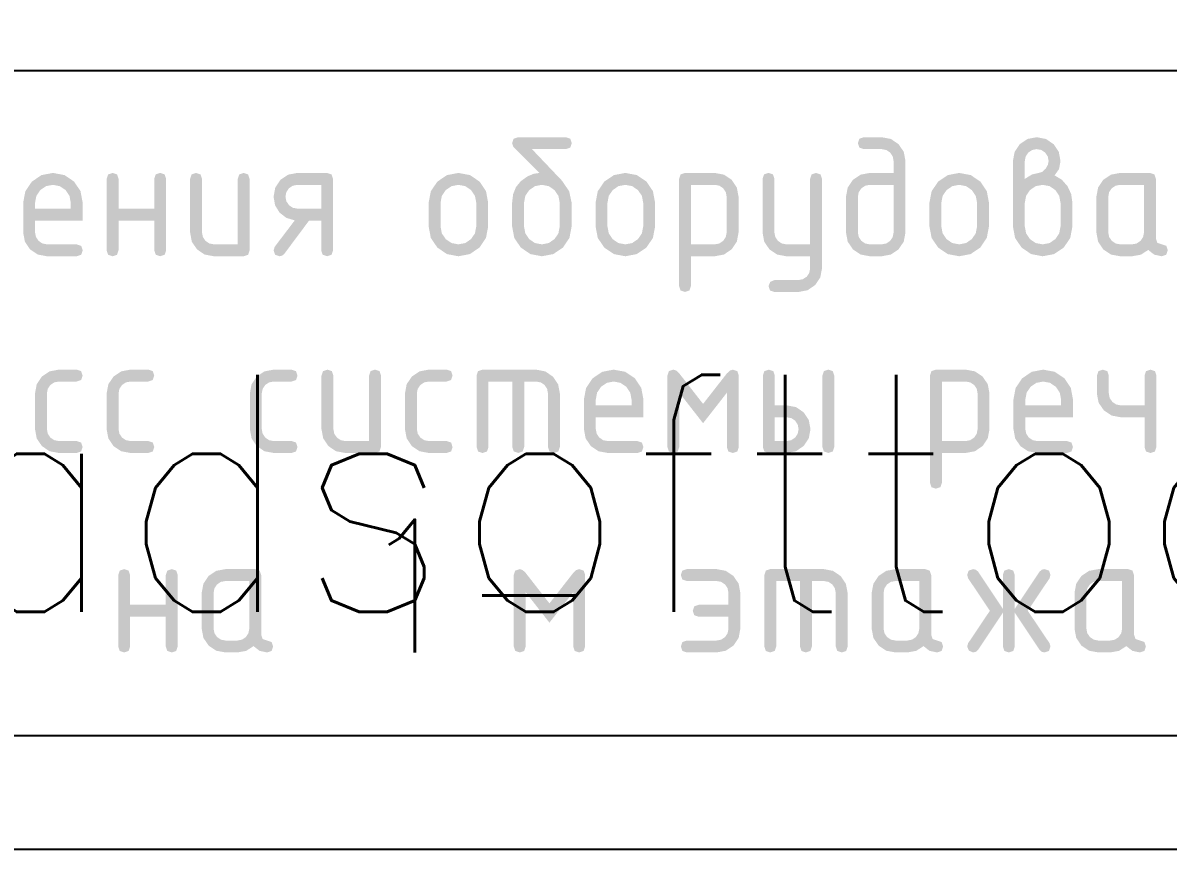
# Model space of a CAD drawing. Header units: millimetres. Extents: x 0 to 420, y 0 to 297.
# Drawn here: x 358.61 to 376.11, y 0 to 12.62 of the extents above; entities that cross this region are included whole.
import ezdxf

# ---------------------------------------------------------------- set-up
doc = ezdxf.new("R2010")
doc.units = ezdxf.units.MM
doc.layers.get('0').update_dxf_attribs({"linetype": 'CONTINUOUS'})
doc.styles.get("Standard").update_dxf_attribs({"font": 'STANDARD'})

# ---------------------------------------------------------------- blocks, each defined once
blk = doc.blocks.new('ABViewer')
at = {"color": 0, "true_color": 0x000001, "insert": (0, 0), "char_height": 0.05, "attachment_point": 1}
blk.add_mtext('ABViewer 16 trial version - www.cadsofttools.com', dxfattribs=at)

msp = doc.modelspace()

# ---------------------------------------------------------------- hatches: boundary and pattern name
at = {"true_color": 0x000007}
h = msp.add_hatch(color=0, dxfattribs=at)
h.paths.add_polyline_path([(366.996933, 9.877422), (366.996933, 9.51362), (366.963584, 9.338816), (366.86409, 9.191711), (366.716984, 9.092009), (366.54218, 9.058868), (366.367376, 9.092009), (366.22027, 9.191711), (366.120569, 9.338816), (366.087427, 9.51362), (366.087427, 9.877422), (366.102121, 10.005485), (366.14627, 10.115203), (366.219977, 10.206627), (366.323347, 10.279809), (366.417605, 10.319015), (366.505249, 10.332175), (366.105617, 10.731806), (366.087427, 10.785825), (366.110165, 10.854796), (366.178378, 10.877878), (366.907636, 10.877878), (366.975849, 10.85514), (366.998586, 10.786928), (366.975849, 10.718715), (366.907636, 10.695977), (366.390596, 10.695977), (366.848104, 10.215317), (366.959726, 10.052158)], flags=0)
h.paths.add_polyline_path([(366.815032, 9.51362), (366.815032, 9.877422), (366.794912, 9.981947), (366.735105, 10.070348), (366.646704, 10.130155), (366.54218, 10.150274), (366.437242, 10.130155), (366.349255, 10.070348), (366.289241, 9.981947), (366.269328, 9.877422), (366.269328, 9.51362), (366.289172, 9.4082), (366.348703, 9.320144), (366.43676, 9.260612), (366.54218, 9.240769), (366.646704, 9.260681), (366.735105, 9.320695), (366.794912, 9.408683)], flags=0)
h = msp.add_hatch(color=0, dxfattribs=at)
h.paths.add_polyline_path([(372.100237, 10.514076), (372.100237, 9.42267), (372.073503, 9.281628), (371.993852, 9.16415), (371.876512, 9.08505), (371.736435, 9.058868), (371.554534, 9.058868), (371.413492, 9.085326), (371.296014, 9.164701), (371.216914, 9.28211), (371.190732, 9.42267), (371.190732, 9.968373), (371.21719, 10.109415), (371.296565, 10.226893), (371.413974, 10.305785), (371.554534, 10.332175), (371.918336, 10.332175), (371.918336, 10.514076), (371.905176, 10.584838), (371.86597, 10.643612), (371.807197, 10.682817), (371.736435, 10.695977), (371.463583, 10.695977), (371.39537, 10.718715), (371.372633, 10.786928), (371.39537, 10.85514), (371.463583, 10.877878), (371.736435, 10.877878), (371.877477, 10.851144), (371.994955, 10.771493), (372.073847, 10.654154)], flags=0)
h.paths.add_polyline_path([(371.918336, 9.42267), (371.918336, 10.150274), (371.554534, 10.150274), (371.484254, 10.137045), (371.425549, 10.097357), (371.385862, 10.038653), (371.372633, 9.968373), (371.372633, 9.42267), (371.385931, 9.353285), (371.426101, 9.294237), (371.48515, 9.254067), (371.554534, 9.240769), (371.736435, 9.240769), (371.806715, 9.253998), (371.865419, 9.293685), (371.905107, 9.35239)], flags=0)
h = msp.add_hatch(color=0, dxfattribs=at)
h.paths.add_polyline_path([(373.924285, 10.241224), (374.035148, 10.309437), (374.136503, 10.332175), (374.190935, 10.347953), (374.241234, 10.395565), (374.276236, 10.45482), (374.288087, 10.514076), (374.274927, 10.584838), (374.235721, 10.643612), (374.176948, 10.682817), (374.106186, 10.695977), (374.035906, 10.682748), (373.977202, 10.64306), (373.937514, 10.584356), (373.924285, 10.514076)], flags=0)
h.paths.add_polyline_path([(374.379037, 10.295243), (374.491554, 10.227031), (374.578026, 10.128225), (374.633354, 10.008405), (374.651889, 9.877422), (374.651889, 9.51362), (374.61854, 9.33792), (374.519046, 9.191159), (374.371941, 9.091941), (374.197136, 9.058868), (374.021437, 9.092009), (373.874675, 9.191711), (373.775457, 9.338816), (373.742384, 9.51362), (373.742384, 10.514076), (373.768842, 10.655118), (373.848217, 10.772596), (373.965626, 10.851489), (374.106186, 10.877878), (374.247228, 10.851144), (374.364706, 10.771493), (374.443599, 10.654154), (374.469988, 10.514076), (374.44725, 10.390397)], flags=0)
h.paths.add_polyline_path([(374.469988, 9.51362), (374.469988, 9.877422), (374.450144, 9.981947), (374.390613, 10.070348), (374.302556, 10.130155), (374.197136, 10.150274), (374.091716, 10.130155), (374.00366, 10.070348), (373.944129, 9.981947), (373.924285, 9.877422), (373.924285, 9.51362), (373.944129, 9.4082), (374.00366, 9.320144), (374.091716, 9.260612), (374.197136, 9.240769), (374.302556, 9.260681), (374.390613, 9.320695), (374.450144, 9.408683)], flags=0)
h = msp.add_hatch(color=0, dxfattribs=at)
h.paths.add_polyline_path([(359.068272, 10.150274), (358.963334, 10.130155), (358.875347, 10.070348), (358.815333, 9.981947), (358.79542, 9.877422), (358.79542, 9.786472), (359.341124, 9.786472), (359.341124, 9.877422), (359.321004, 9.981947), (359.261197, 10.070348), (359.172796, 10.130155)], flags=0)
h.paths.add_polyline_path([(358.79542, 9.604571), (358.79542, 9.42267), (358.808718, 9.353285), (358.848888, 9.294237), (358.907937, 9.254067), (358.977321, 9.240769), (359.432074, 9.240769), (359.500287, 9.218031), (359.523025, 9.149818), (359.500287, 9.081605), (359.432074, 9.058868), (358.977321, 9.058868), (358.836279, 9.08505), (358.718801, 9.16415), (358.639702, 9.281628), (358.613519, 9.42267), (358.613519, 9.877422), (358.646661, 10.052226), (358.746362, 10.199332), (358.893468, 10.298826), (359.068272, 10.332175), (359.244868, 10.299171), (359.391284, 10.200434), (359.490021, 10.054018), (359.523025, 9.877422), (359.523025, 9.604571)], flags=0)
for points in [[(360.071246, 9.604571), (360.071246, 9.149818), (360.048509, 9.081605), (359.980296, 9.058868), (359.912083, 9.081605), (359.889345, 9.149818), (359.889345, 10.241224), (359.912083, 10.309437), (359.980296, 10.332175), (360.048509, 10.309437), (360.071246, 10.241224), (360.071246, 9.786472), (360.61695, 9.786472), (360.61695, 10.241224), (360.639687, 10.309437), (360.7079, 10.332175), (360.776113, 10.309437), (360.798851, 10.241224), (360.798851, 9.149818), (360.776113, 9.081605), (360.7079, 9.058868), (360.639687, 9.081605), (360.61695, 9.149818), (360.61695, 9.604571)], [(362.074677, 10.241224), (362.074677, 9.149818), (362.051939, 9.081605), (361.983726, 9.058868), (361.528974, 9.058868), (361.387931, 9.08505), (361.270454, 9.16415), (361.191354, 9.281628), (361.165172, 9.42267), (361.165172, 10.241224), (361.187909, 10.309437), (361.256122, 10.332175), (361.324335, 10.309437), (361.347073, 10.241224), (361.347073, 9.42267), (361.360371, 9.353285), (361.40054, 9.294237), (361.459589, 9.254067), (361.528974, 9.240769), (361.892776, 9.240769), (361.892776, 10.241224), (361.915513, 10.309437), (361.983726, 10.332175), (362.051939, 10.309437)], [(370.64251, 8.874211), (370.64251, 9.058868), (370.278708, 9.058868), (370.137665, 9.085326), (370.020188, 9.164701), (369.941088, 9.28211), (369.914906, 9.42267), (369.914906, 10.241224), (369.937643, 10.309437), (370.005856, 10.332175), (370.074069, 10.309437), (370.096807, 10.241224), (370.096807, 9.42267), (370.110105, 9.353285), (370.150274, 9.294237), (370.209323, 9.254067), (370.278708, 9.240769), (370.64251, 9.240769), (370.64251, 10.241224), (370.665247, 10.309437), (370.73346, 10.332175), (370.801673, 10.309437), (370.824411, 10.241224), (370.824411, 8.876967), (370.798366, 8.736889), (370.720231, 8.619549), (370.604407, 8.539898), (370.465018, 8.513165), (370.096807, 8.513165), (370.028594, 8.535902), (370.005856, 8.604115), (370.033417, 8.667505), (370.096807, 8.695066), (370.460609, 8.695066), (370.531371, 8.707881), (370.590144, 8.746329), (370.629349, 8.803862)], [(358.976321, 6.962579), (358.976321, 6.416876), (358.989619, 6.347492), (359.029789, 6.288443), (359.088838, 6.248273), (359.158222, 6.234975), (359.431074, 6.234975), (359.499287, 6.212237), (359.522024, 6.144024), (359.499287, 6.075812), (359.431074, 6.053074), (359.158222, 6.053074), (359.01718, 6.079257), (358.899702, 6.158356), (358.820603, 6.275834), (358.79442, 6.416876), (358.79442, 6.962579), (358.820603, 7.103621), (358.899702, 7.221099), (359.01718, 7.299992), (359.158222, 7.326381), (359.431074, 7.326381), (359.499287, 7.303644), (359.522024, 7.235431), (359.499287, 7.167218), (359.431074, 7.14448), (359.158222, 7.14448), (359.087942, 7.131251), (359.029238, 7.091564), (358.98955, 7.032859)], [(360.071099, 6.962579), (360.071099, 6.416876), (360.084397, 6.347492), (360.124567, 6.288443), (360.183616, 6.248273), (360.253, 6.234975), (360.525851, 6.234975), (360.594064, 6.212237), (360.616802, 6.144024), (360.594064, 6.075812), (360.525851, 6.053074), (360.253, 6.053074), (360.111958, 6.079257), (359.99448, 6.158356), (359.915381, 6.275834), (359.889198, 6.416876), (359.889198, 6.962579), (359.915381, 7.103621), (359.99448, 7.221099), (360.111958, 7.299992), (360.253, 7.326381), (360.525851, 7.326381), (360.594064, 7.303644), (360.616802, 7.235431), (360.594064, 7.167218), (360.525851, 7.14448), (360.253, 7.14448), (360.18272, 7.131251), (360.124015, 7.091564), (360.084328, 7.032859)], [(362.260654, 6.962579), (362.260654, 6.416876), (362.273952, 6.347492), (362.314122, 6.288443), (362.373171, 6.248273), (362.442555, 6.234975), (362.715407, 6.234975), (362.783619, 6.212237), (362.806357, 6.144024), (362.783619, 6.075812), (362.715407, 6.053074), (362.442555, 6.053074), (362.301513, 6.079257), (362.184035, 6.158356), (362.104936, 6.275834), (362.078753, 6.416876), (362.078753, 6.962579), (362.104936, 7.103621), (362.184035, 7.221099), (362.301513, 7.299992), (362.442555, 7.326381), (362.715407, 7.326381), (362.783619, 7.303644), (362.806357, 7.235431), (362.783619, 7.167218), (362.715407, 7.14448), (362.442555, 7.14448), (362.372275, 7.131251), (362.313571, 7.091564), (362.273883, 7.032859)], [(364.083036, 7.235431), (364.083036, 6.144024), (364.060298, 6.075812), (363.992085, 6.053074), (363.537333, 6.053074), (363.39629, 6.079257), (363.278813, 6.158356), (363.199713, 6.275834), (363.173531, 6.416876), (363.173531, 7.235431), (363.196268, 7.303644), (363.264481, 7.326381), (363.332694, 7.303644), (363.355432, 7.235431), (363.355432, 6.416876), (363.36873, 6.347492), (363.408899, 6.288443), (363.467948, 6.248273), (363.537333, 6.234975), (363.901135, 6.234975), (363.901135, 7.235431), (363.923872, 7.303644), (363.992085, 7.326381), (364.060298, 7.303644)], [(364.631258, 6.962579), (364.631258, 6.416876), (364.644556, 6.347492), (364.684726, 6.288443), (364.743774, 6.248273), (364.813159, 6.234975), (365.08601, 6.234975), (365.154223, 6.212237), (365.176961, 6.144024), (365.154223, 6.075812), (365.08601, 6.053074), (364.813159, 6.053074), (364.672116, 6.079257), (364.554639, 6.158356), (364.475539, 6.275834), (364.449357, 6.416876), (364.449357, 6.962579), (364.475539, 7.103621), (364.554639, 7.221099), (364.672116, 7.299992), (364.813159, 7.326381), (365.08601, 7.326381), (365.154223, 7.303644), (365.176961, 7.235431), (365.154223, 7.167218), (365.08601, 7.14448), (364.813159, 7.14448), (364.742879, 7.131251), (364.684174, 7.091564), (364.644487, 7.032859)], [(365.635085, 7.326381), (366.453639, 7.326381), (366.593717, 7.299647), (366.711057, 7.219997), (366.790708, 7.102657), (366.817442, 6.962579), (366.817442, 6.144024), (366.794704, 6.075812), (366.726491, 6.053074), (366.658278, 6.075812), (366.63554, 6.144024), (366.63554, 6.962579), (366.62238, 7.033341), (366.583175, 7.092115), (366.524402, 7.13132), (366.453639, 7.14448), (366.271738, 7.14448), (366.271738, 6.144024), (366.249001, 6.075812), (366.180788, 6.053074), (366.112575, 6.075812), (366.089837, 6.144024), (366.089837, 7.14448), (365.726035, 7.14448), (365.726035, 6.144024), (365.703298, 6.075812), (365.635085, 6.053074), (365.566872, 6.075812), (365.544134, 6.144024), (365.544134, 7.235431), (365.566872, 7.303644)], [(369.006415, 6.507827), (368.642613, 6.973603), (368.642613, 6.144024), (368.619876, 6.075812), (368.551663, 6.053074), (368.48345, 6.075812), (368.460712, 6.144024), (368.460712, 7.235431), (368.48345, 7.303644), (368.551663, 7.326381), (368.597138, 7.311912), (368.642613, 7.268504), (369.006415, 6.802727), (369.370217, 7.268504), (369.415693, 7.311912), (369.461168, 7.326381), (369.529381, 7.303644), (369.552118, 7.235431), (369.552118, 6.144024), (369.529381, 6.075812), (369.461168, 6.053074), (369.392955, 6.075812), (369.370217, 6.144024), (369.370217, 6.973603)], [(375.936054, 7.235431), (375.936054, 6.144024), (375.913316, 6.075812), (375.845104, 6.053074), (375.776891, 6.075812), (375.754153, 6.144024), (375.754153, 6.598777), (375.390351, 6.598777), (375.250962, 6.624891), (375.133485, 6.703508), (375.053145, 6.818781), (375.026549, 6.955965), (375.026549, 7.235431), (375.049287, 7.303644), (375.117499, 7.326381), (375.185712, 7.303644), (375.20845, 7.235431), (375.20845, 6.962579), (375.221748, 6.893195), (375.261918, 6.834146), (375.320967, 6.793976), (375.390351, 6.780678), (375.754153, 6.780678), (375.754153, 7.235431), (375.776891, 7.303644), (375.845104, 7.326381), (375.913316, 7.303644)], [(360.248231, 3.55065), (360.248231, 3.095898), (360.225494, 3.027685), (360.157281, 3.004947), (360.089068, 3.027685), (360.06633, 3.095898), (360.06633, 4.187304), (360.089068, 4.255517), (360.157281, 4.278254), (360.225494, 4.255517), (360.248231, 4.187304), (360.248231, 3.732551), (360.793934, 3.732551), (360.793934, 4.187304), (360.816672, 4.255517), (360.884885, 4.278254), (360.953098, 4.255517), (360.975835, 4.187304), (360.975835, 3.095898), (360.953098, 3.027685), (360.884885, 3.004947), (360.816672, 3.027685), (360.793934, 3.095898), (360.793934, 3.55065)], [(366.65802, 3.4597), (366.294218, 3.925477), (366.294218, 3.095898), (366.271481, 3.027685), (366.203268, 3.004947), (366.135055, 3.027685), (366.112317, 3.095898), (366.112317, 4.187304), (366.135055, 4.255517), (366.203268, 4.278254), (366.248743, 4.263785), (366.294218, 4.220377), (366.65802, 3.7546), (367.021823, 4.220377), (367.067298, 4.263785), (367.112773, 4.278254), (367.180986, 4.255517), (367.203724, 4.187304), (367.203724, 3.095898), (367.180986, 3.027685), (367.112773, 3.004947), (367.04456, 3.027685), (367.021823, 3.095898), (367.021823, 3.925477)], [(369.394402, 3.55065), (368.93965, 3.55065), (368.871437, 3.573388), (368.848699, 3.641601), (368.871437, 3.709814), (368.93965, 3.732551), (369.394402, 3.732551), (369.394402, 3.914452), (369.381242, 3.985214), (369.342037, 4.043988), (369.283264, 4.083193), (369.212501, 4.096353), (368.757749, 4.096353), (368.689536, 4.119091), (368.666798, 4.187304), (368.689536, 4.255517), (368.757749, 4.278254), (369.212501, 4.278254), (369.353544, 4.251865), (369.471021, 4.172972), (369.549914, 4.055494), (369.576304, 3.914452), (369.576304, 3.368749), (369.549914, 3.227707), (369.471021, 3.110229), (369.353544, 3.03113), (369.212501, 3.004947), (368.757749, 3.004947), (368.689536, 3.027685), (368.666798, 3.095898), (368.689536, 3.16411), (368.757749, 3.186848), (369.212501, 3.186848), (369.282781, 3.200077), (369.341486, 3.239765), (369.381173, 3.298469), (369.394402, 3.368749)], [(370.033575, 4.278254), (370.85213, 4.278254), (370.992207, 4.25152), (371.109547, 4.17187), (371.189198, 4.05453), (371.215932, 3.914452), (371.215932, 3.095898), (371.193194, 3.027685), (371.124981, 3.004947), (371.056768, 3.027685), (371.034031, 3.095898), (371.034031, 3.914452), (371.02087, 3.985214), (370.981665, 4.043988), (370.922892, 4.083193), (370.85213, 4.096353), (370.670229, 4.096353), (370.670229, 3.095898), (370.647491, 3.027685), (370.579278, 3.004947), (370.511065, 3.027685), (370.488328, 3.095898), (370.488328, 4.096353), (370.124525, 4.096353), (370.124525, 3.095898), (370.101788, 3.027685), (370.033575, 3.004947), (369.965362, 3.027685), (369.942624, 3.095898), (369.942624, 4.187304), (369.965362, 4.255517)], [(373.588783, 3.612937), (373.210098, 3.045186), (373.177852, 3.014938), (373.13403, 3.004947), (373.070089, 3.031957), (373.04308, 3.095898), (373.058514, 3.147161), (373.390345, 3.641601), (373.058514, 4.136592), (373.04308, 4.187304), (373.065817, 4.255517), (373.13403, 4.278254), (373.177852, 4.268332), (373.210098, 4.238567), (373.588783, 3.670815), (373.588783, 4.187304), (373.611521, 4.255517), (373.679733, 4.278254), (373.747946, 4.255517), (373.770684, 4.187304), (373.770684, 3.670815), (374.14992, 4.238567), (374.181684, 4.268332), (374.225437, 4.278254), (374.293649, 4.255517), (374.316387, 4.187304), (374.301504, 4.136592), (373.969121, 3.641601), (374.301504, 3.147161), (374.316387, 3.095898), (374.293649, 3.027685), (374.225437, 3.004947), (374.181684, 3.014938), (374.14992, 3.045186), (373.770684, 3.612937), (373.770684, 3.095898), (373.747946, 3.027685), (373.679733, 3.004947), (373.611521, 3.027685), (373.588783, 3.095898)]]:
    msp.add_hatch(color=0, dxfattribs=at).paths.add_polyline_path(points, flags=0)
h = msp.add_hatch(color=0, dxfattribs=at)
h.paths.add_polyline_path([(362.765112, 9.607327), (362.63661, 9.645085), (362.532499, 9.725838), (362.463804, 9.83739), (362.440998, 9.968373), (362.46718, 10.109415), (362.54628, 10.226893), (362.663757, 10.305785), (362.8048, 10.332175), (363.259552, 10.332175), (363.327765, 10.309437), (363.350503, 10.241224), (363.350503, 9.149818), (363.327765, 9.081605), (363.259552, 9.058868), (363.191339, 9.081605), (363.168602, 9.149818), (363.168602, 9.604571), (362.983945, 9.604571), (362.60526, 9.09635), (362.572945, 9.0681), (362.531948, 9.058868), (362.463735, 9.081605), (362.440998, 9.149818), (362.459188, 9.20494)], flags=0)
h.paths.add_polyline_path([(362.622899, 9.968373), (362.636197, 9.898989), (362.676367, 9.83994), (362.735415, 9.79977), (362.8048, 9.786472), (363.168602, 9.786472), (363.168602, 10.150274), (362.8048, 10.150274), (362.73452, 10.137045), (362.675815, 10.097357), (362.636128, 10.038653)], flags=0)
h = msp.add_hatch(color=0, dxfattribs=at)
h.paths.add_polyline_path([(364.811601, 9.51362), (364.811601, 9.877422), (364.844743, 10.052226), (364.944444, 10.199332), (365.09155, 10.298826), (365.266354, 10.332175), (365.442949, 10.299171), (365.589366, 10.200434), (365.688102, 10.054018), (365.721106, 9.877422), (365.721106, 9.51362), (365.687758, 9.338816), (365.588264, 9.191711), (365.441158, 9.092009), (365.266354, 9.058868), (365.09155, 9.092009), (364.944444, 9.191711), (364.844743, 9.338816)], flags=0)
h.paths.add_polyline_path([(365.539205, 9.51362), (365.539205, 9.877422), (365.519086, 9.981947), (365.459279, 10.070348), (365.370878, 10.130155), (365.266354, 10.150274), (365.161416, 10.130155), (365.073429, 10.070348), (365.013415, 9.981947), (364.993502, 9.877422), (364.993502, 9.51362), (365.013346, 9.4082), (365.072877, 9.320144), (365.160934, 9.260612), (365.266354, 9.240769), (365.370878, 9.260681), (365.459279, 9.320695), (365.519086, 9.408683)], flags=0)
h = msp.add_hatch(color=0, dxfattribs=at)
h.paths.add_polyline_path([(367.363253, 9.51362), (367.363253, 9.877422), (367.396395, 10.052226), (367.496096, 10.199332), (367.643202, 10.298826), (367.818006, 10.332175), (367.994602, 10.299171), (368.141018, 10.200434), (368.239755, 10.054018), (368.272759, 9.877422), (368.272759, 9.51362), (368.23941, 9.338816), (368.139916, 9.191711), (367.99281, 9.092009), (367.818006, 9.058868), (367.643202, 9.092009), (367.496096, 9.191711), (367.396395, 9.338816)], flags=0)
h.paths.add_polyline_path([(368.090858, 9.51362), (368.090858, 9.877422), (368.070738, 9.981947), (368.010931, 10.070348), (367.92253, 10.130155), (367.818006, 10.150274), (367.713068, 10.130155), (367.625081, 10.070348), (367.565067, 9.981947), (367.545154, 9.877422), (367.545154, 9.51362), (367.564998, 9.4082), (367.624529, 9.320144), (367.712586, 9.260612), (367.818006, 9.240769), (367.92253, 9.260681), (368.010931, 9.320695), (368.070738, 9.408683)], flags=0)
h = msp.add_hatch(color=0, dxfattribs=at)
h.paths.add_polyline_path([(368.639079, 10.241224), (368.661817, 10.309437), (368.73003, 10.332175), (369.184783, 10.332175), (369.325825, 10.305785), (369.443303, 10.226893), (369.522195, 10.109415), (369.548585, 9.968373), (369.548585, 9.42267), (369.522195, 9.28211), (369.443303, 9.164701), (369.325825, 9.085326), (369.184783, 9.058868), (368.820981, 9.058868), (368.820981, 8.604115), (368.798243, 8.535902), (368.73003, 8.513165), (368.661817, 8.535902), (368.639079, 8.604115)], flags=0)
h.paths.add_polyline_path([(368.820981, 10.150274), (368.820981, 9.240769), (369.184783, 9.240769), (369.255063, 9.253998), (369.313767, 9.293685), (369.353454, 9.35239), (369.366684, 9.42267), (369.366684, 9.968373), (369.353523, 10.039135), (369.314318, 10.097908), (369.255545, 10.137114), (369.184783, 10.150274)], flags=0)
h = msp.add_hatch(color=0, dxfattribs=at)
h.paths.add_polyline_path([(372.466558, 9.51362), (372.466558, 9.877422), (372.4997, 10.052226), (372.599401, 10.199332), (372.746506, 10.298826), (372.92131, 10.332175), (373.097906, 10.299171), (373.244322, 10.200434), (373.343059, 10.054018), (373.376063, 9.877422), (373.376063, 9.51362), (373.342714, 9.338816), (373.24322, 9.191711), (373.096114, 9.092009), (372.92131, 9.058868), (372.746506, 9.092009), (372.599401, 9.191711), (372.4997, 9.338816)], flags=0)
h.paths.add_polyline_path([(373.194162, 9.51362), (373.194162, 9.877422), (373.174043, 9.981947), (373.114236, 10.070348), (373.025835, 10.130155), (372.92131, 10.150274), (372.816373, 10.130155), (372.728385, 10.070348), (372.668371, 9.981947), (372.648459, 9.877422), (372.648459, 9.51362), (372.668303, 9.4082), (372.727834, 9.320144), (372.81589, 9.260612), (372.92131, 9.240769), (373.025835, 9.260681), (373.114236, 9.320695), (373.174043, 9.408683)], flags=0)
h = msp.add_hatch(color=0, dxfattribs=at)
h.paths.add_polyline_path([(375.745814, 10.150274), (375.382012, 10.150274), (375.311732, 10.137045), (375.253028, 10.097357), (375.21334, 10.038653), (375.200111, 9.968373), (375.200111, 9.42267), (375.213409, 9.353285), (375.253579, 9.294237), (375.312628, 9.254067), (375.382012, 9.240769), (375.563913, 9.240769), (375.634193, 9.253998), (375.692897, 9.293685), (375.732585, 9.35239), (375.745814, 9.42267)], flags=0)
h.paths.add_polyline_path([(376.109616, 9.149818), (376.086879, 9.081605), (376.018666, 9.058868), (375.903186, 9.082914), (375.810857, 9.15533), (375.698547, 9.082914), (375.563913, 9.058868), (375.382012, 9.058868), (375.24097, 9.08505), (375.123492, 9.16415), (375.044393, 9.281628), (375.01821, 9.42267), (375.01821, 9.968373), (375.044393, 10.109415), (375.123492, 10.226893), (375.24097, 10.305785), (375.382012, 10.332175), (375.836765, 10.332175), (375.904977, 10.309437), (375.927715, 10.241224), (375.927715, 9.331719), (375.950453, 9.263506), (376.018666, 9.240769), (376.086879, 9.218031)], flags=0)
h = msp.add_hatch(color=0, dxfattribs=at)
h.paths.add_polyline_path([(367.639639, 7.14448), (367.534701, 7.124361), (367.446713, 7.064554), (367.3867, 6.976153), (367.366787, 6.871629), (367.366787, 6.780678), (367.91249, 6.780678), (367.91249, 6.871629), (367.892371, 6.976153), (367.832564, 7.064554), (367.744163, 7.124361)], flags=0)
h.paths.add_polyline_path([(367.366787, 6.598777), (367.366787, 6.416876), (367.380085, 6.347492), (367.420255, 6.288443), (367.479304, 6.248273), (367.548688, 6.234975), (368.003441, 6.234975), (368.071654, 6.212237), (368.094391, 6.144024), (368.071654, 6.075812), (368.003441, 6.053074), (367.548688, 6.053074), (367.407646, 6.079257), (367.290168, 6.158356), (367.211069, 6.275834), (367.184886, 6.416876), (367.184886, 6.871629), (367.218028, 7.046433), (367.317729, 7.193538), (367.464835, 7.293033), (367.639639, 7.326381), (367.816234, 7.293377), (367.962651, 7.194641), (368.061387, 7.048224), (368.094391, 6.871629), (368.094391, 6.598777)], flags=0)
h = msp.add_hatch(color=0, dxfattribs=at)
h.paths.add_polyline_path([(370.64802, 6.416876), (370.62163, 6.275834), (370.542738, 6.158356), (370.42526, 6.079257), (370.284218, 6.053074), (370.011366, 6.053074), (369.943153, 6.075812), (369.920416, 6.144024), (369.920416, 7.235431), (369.943153, 7.303644), (370.011366, 7.326381), (370.079579, 7.303644), (370.102317, 7.235431), (370.102317, 6.780678), (370.284218, 6.780678), (370.42526, 6.754289), (370.542738, 6.675396), (370.62163, 6.557918)], flags=0)
h.paths.add_polyline_path([(370.466119, 6.416876), (370.452959, 6.487638), (370.413753, 6.546412), (370.35498, 6.585617), (370.284218, 6.598777), (370.102317, 6.598777), (370.102317, 6.234975), (370.284218, 6.234975), (370.354498, 6.248204), (370.413202, 6.287892), (370.45289, 6.346596)], flags=0)
h.paths.add_polyline_path([(370.829921, 7.235431), (370.852659, 7.303644), (370.920871, 7.326381), (370.989084, 7.303644), (371.011822, 7.235431), (371.011822, 6.144024), (370.989084, 6.075812), (370.920871, 6.053074), (370.852659, 6.075812), (370.829921, 6.144024)], flags=0)
h = msp.add_hatch(color=0, dxfattribs=at)
h.paths.add_polyline_path([(372.474897, 7.235431), (372.497634, 7.303644), (372.565847, 7.326381), (373.0206, 7.326381), (373.161642, 7.299992), (373.27912, 7.221099), (373.358012, 7.103621), (373.384402, 6.962579), (373.384402, 6.416876), (373.358012, 6.276316), (373.27912, 6.158907), (373.161642, 6.079532), (373.0206, 6.053074), (372.656798, 6.053074), (372.656798, 5.598321), (372.63406, 5.530108), (372.565847, 5.507371), (372.497634, 5.530108), (372.474897, 5.598321)], flags=0)
h.paths.add_polyline_path([(372.656798, 7.14448), (372.656798, 6.234975), (373.0206, 6.234975), (373.09088, 6.248204), (373.149584, 6.287892), (373.189272, 6.346596), (373.202501, 6.416876), (373.202501, 6.962579), (373.189341, 7.033341), (373.150135, 7.092115), (373.091362, 7.13132), (373.0206, 7.14448)], flags=0)
h = msp.add_hatch(color=0, dxfattribs=at)
h.paths.add_polyline_path([(374.205475, 7.14448), (374.100538, 7.124361), (374.01255, 7.064554), (373.952536, 6.976153), (373.932624, 6.871629), (373.932624, 6.780678), (374.478327, 6.780678), (374.478327, 6.871629), (374.458208, 6.976153), (374.398401, 7.064554), (374.31, 7.124361)], flags=0)
h.paths.add_polyline_path([(373.932624, 6.598777), (373.932624, 6.416876), (373.945922, 6.347492), (373.986092, 6.288443), (374.045141, 6.248273), (374.114525, 6.234975), (374.569277, 6.234975), (374.63749, 6.212237), (374.660228, 6.144024), (374.63749, 6.075812), (374.569277, 6.053074), (374.114525, 6.053074), (373.973483, 6.079257), (373.856005, 6.158356), (373.776906, 6.275834), (373.750723, 6.416876), (373.750723, 6.871629), (373.783865, 7.046433), (373.883566, 7.193538), (374.030671, 7.293033), (374.205475, 7.326381), (374.382071, 7.293377), (374.528488, 7.194641), (374.627224, 7.048224), (374.660228, 6.871629), (374.660228, 6.598777)], flags=0)
h = msp.add_hatch(color=0, dxfattribs=at)
h.paths.add_polyline_path([(362.069761, 4.096353), (361.705958, 4.096353), (361.635678, 4.083124), (361.576974, 4.043437), (361.537287, 3.984732), (361.524057, 3.914452), (361.524057, 3.368749), (361.537355, 3.299365), (361.577525, 3.240316), (361.636574, 3.200146), (361.705958, 3.186848), (361.887859, 3.186848), (361.958139, 3.200077), (362.016844, 3.239765), (362.056531, 3.298469), (362.069761, 3.368749)], flags=0)
h.paths.add_polyline_path([(362.433563, 3.095898), (362.410825, 3.027685), (362.342612, 3.004947), (362.227132, 3.028994), (362.134804, 3.10141), (362.022494, 3.028994), (361.887859, 3.004947), (361.705958, 3.004947), (361.564916, 3.03113), (361.447438, 3.110229), (361.368339, 3.227707), (361.342156, 3.368749), (361.342156, 3.914452), (361.368339, 4.055494), (361.447438, 4.172972), (361.564916, 4.251865), (361.705958, 4.278254), (362.160711, 4.278254), (362.228924, 4.255517), (362.251662, 4.187304), (362.251662, 3.277799), (362.274399, 3.209586), (362.342612, 3.186848), (362.410825, 3.16411)], flags=0)
h = msp.add_hatch(color=0, dxfattribs=at)
h.paths.add_polyline_path([(372.310981, 4.096353), (371.947178, 4.096353), (371.876898, 4.083124), (371.818194, 4.043437), (371.778507, 3.984732), (371.765277, 3.914452), (371.765277, 3.368749), (371.778575, 3.299365), (371.818745, 3.240316), (371.877794, 3.200146), (371.947178, 3.186848), (372.129079, 3.186848), (372.199359, 3.200077), (372.258064, 3.239765), (372.297751, 3.298469), (372.310981, 3.368749)], flags=0)
h.paths.add_polyline_path([(372.674783, 3.095898), (372.652045, 3.027685), (372.583832, 3.004947), (372.468352, 3.028994), (372.376024, 3.10141), (372.263714, 3.028994), (372.129079, 3.004947), (371.947178, 3.004947), (371.806136, 3.03113), (371.688658, 3.110229), (371.609559, 3.227707), (371.583376, 3.368749), (371.583376, 3.914452), (371.609559, 4.055494), (371.688658, 4.172972), (371.806136, 4.251865), (371.947178, 4.278254), (372.401931, 4.278254), (372.470144, 4.255517), (372.492882, 4.187304), (372.492882, 3.277799), (372.515619, 3.209586), (372.583832, 3.186848), (372.652045, 3.16411)], flags=0)
h = msp.add_hatch(color=0, dxfattribs=at)
h.paths.add_polyline_path([(375.411436, 4.096353), (375.047634, 4.096353), (374.977354, 4.083124), (374.918649, 4.043437), (374.878962, 3.984732), (374.865733, 3.914452), (374.865733, 3.368749), (374.879031, 3.299365), (374.919201, 3.240316), (374.97825, 3.200146), (375.047634, 3.186848), (375.229535, 3.186848), (375.299815, 3.200077), (375.358519, 3.239765), (375.398207, 3.298469), (375.411436, 3.368749)], flags=0)
h.paths.add_polyline_path([(375.775238, 3.095898), (375.7525, 3.027685), (375.684287, 3.004947), (375.568808, 3.028994), (375.476479, 3.10141), (375.364169, 3.028994), (375.229535, 3.004947), (375.047634, 3.004947), (374.906592, 3.03113), (374.789114, 3.110229), (374.710014, 3.227707), (374.683832, 3.368749), (374.683832, 3.914452), (374.710014, 4.055494), (374.789114, 4.172972), (374.906592, 4.251865), (375.047634, 4.278254), (375.502386, 4.278254), (375.570599, 4.255517), (375.593337, 4.187304), (375.593337, 3.277799), (375.616075, 3.209586), (375.684287, 3.186848), (375.7525, 3.16411)], flags=0)

# ---------------------------------------------------------------- linework, layer by layer
at = {"color": 0, "true_color": 0x000007}
for points in [[(0.211668, 0), (420.073667, 0), (420.073667, 296.925999), (0.211668, 296.925999)], [(7.239002, 1.735667), (418.338, 1.735667), (418.338, 295.190332), (7.239002, 295.190332)]]:
    msp.add_lwpolyline(points, close=True, dxfattribs=at)
for points in [[(336.973334, 11.895667), (418.338, 11.895667)], [(292.862001, 1.735667), (418.338, 1.735667)]]:
    msp.add_lwpolyline(points, dxfattribs=at)

# ---------------------------------------------------------------- block references
at = {"color": 0, "true_color": 0x000000, "xscale": 72.47926, "yscale": 72.47926}
msp.add_blockref('ABViewer', (280.119667, 7.247926), dxfattribs=at)

# ---------------------------------------------------------------- texts
at = {"color": 0, "true_color": 0x000007, "insert": (363.728978, 5.03564), "char_height": 2.03069, "width": 2.03068995, "attachment_point": 1}
msp.add_mtext('1-', dxfattribs=at)

doc.saveas('drawing.dxf')
